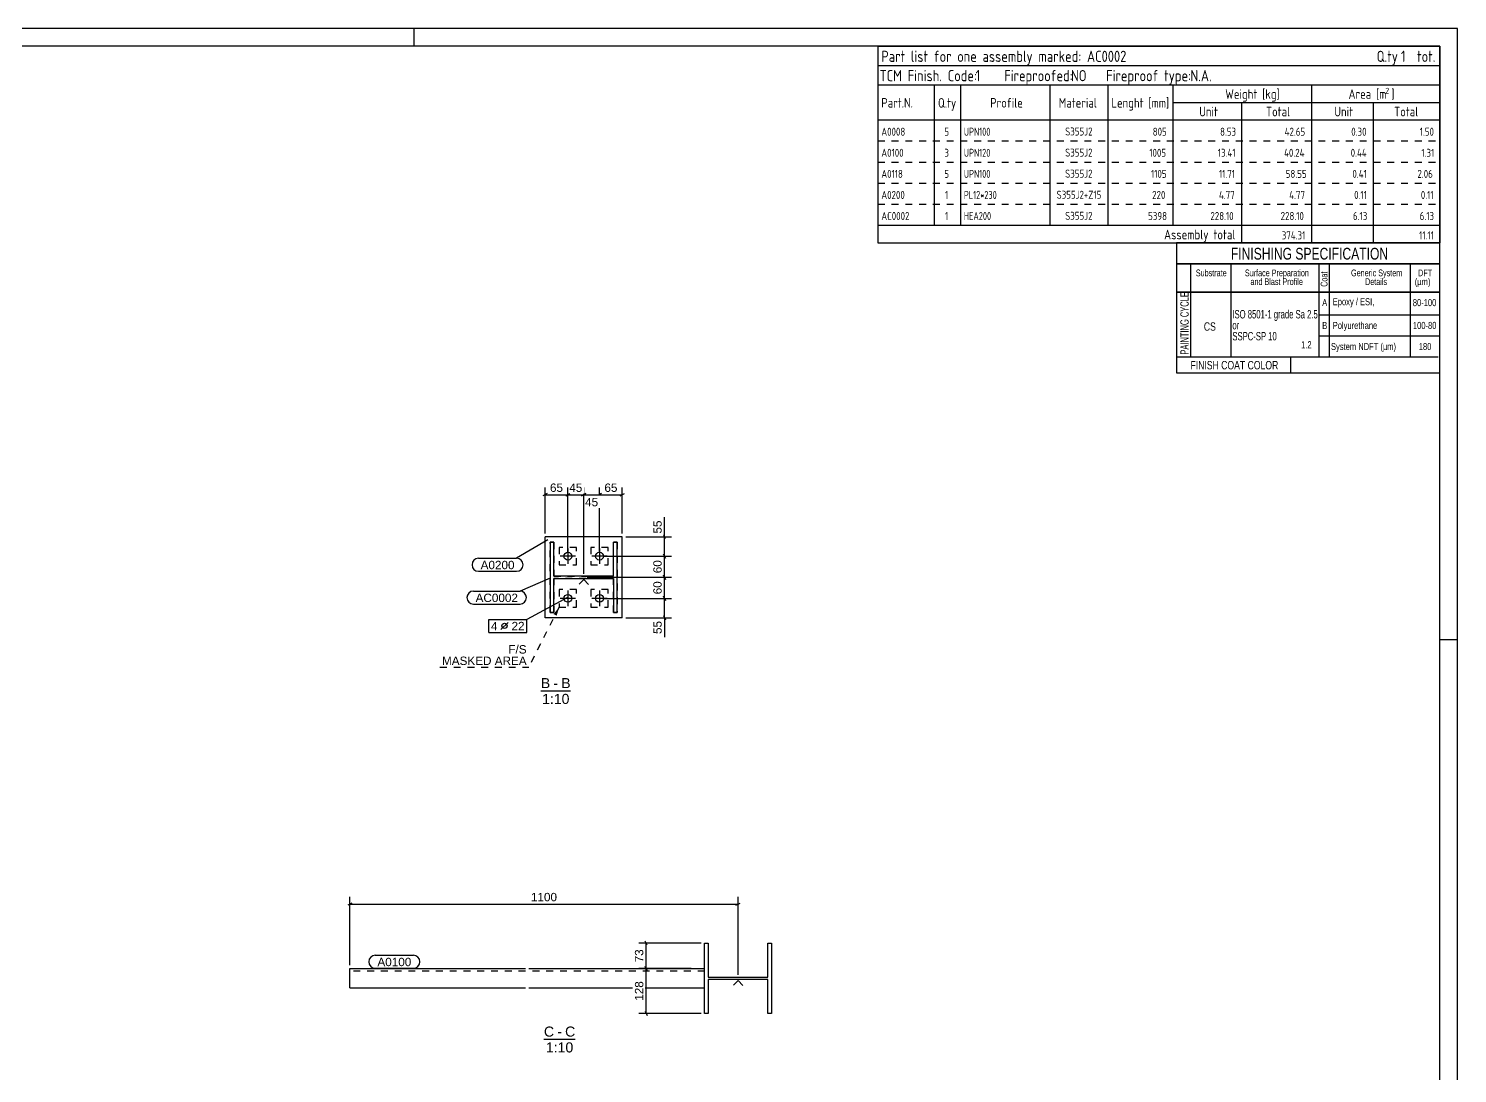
# Model space of a CAD drawing. Header units: millimetres. Extents: x -278 to 563, y -75 to 519.
# Drawn here: x 156.6 to 563.3, y 222.1 to 519.5 of the extents above; entities that cross this region are included whole.
import ezdxf

# ---------------------------------------------------------------- set-up
doc = ezdxf.new("R2010")
doc.units = ezdxf.units.MM
doc.linetypes.add('DXK_LINE_DOT2', pattern=[3.9198, 1.9599, -1.9599])
doc.styles.add('Arial', font='ARIAL.TTF', dxfattribs={"height": 0.2})
doc.styles.add('Arial Narrow', font='ARIALN.TTF', dxfattribs={"height": 0.2})
doc.styles.add('GOST type A', font='', dxfattribs={"height": 0.2})
doc.styles.add('GOST type A Bold', font='', dxfattribs={"height": 0.2})
doc.styles.get('GOST type A').set_extended_font_data('GOST type A')
doc.styles.get('GOST type A Bold').set_extended_font_data('GOST type A', bold=True)

# ---------------------------------------------------------------- blocks, each defined once
blk = doc.blocks.new('Unknown-43703786-1768')
at = {"color": 5, "linetype": 'Continuous'}
for p, q in [((563.35, 519.48), (-277.65, 519.48)), ((563.35, -74.52), (563.35, 519.48)), ((558.35, 514.48), (-272.65, 514.48)), ((558.35, -69.52), (558.35, 514.48))]:
    blk.add_line(p, q, dxfattribs=at)
at = {"color": 7, "linetype": 'Continuous'}
for p, q in [((266.35, 514.48), (266.35, 519.48)), ((563.35, 345.48), (558.35, 345.48))]:
    blk.add_line(p, q, dxfattribs=at)
blk = doc.blocks.new('Unknown-43703786-12 - 7461')
at = {"color": 6, "linetype": 'Continuous'}
blk.add_line((303.3, 231.81), (312.21, 231.81), dxfattribs=at)
at = {"color": 0, "linetype": 'Continuous'}
blk.add_wipeout([(306.19, 232.56), (306.19, 235.56), (303.3, 235.56), (303.3, 232.56)], dxfattribs=at)
blk.add_wipeout([(308.42, 232.56), (308.42, 235.56), (307.09, 235.56), (307.09, 232.56)], dxfattribs=at)
blk.add_wipeout([(312.21, 232.56), (312.21, 235.56), (309.32, 235.56), (309.32, 232.56)], dxfattribs=at)
at = {"color": 6, "linetype": 'Continuous', "style": 'Arial'}
blk.add_text('-', height=2.87, dxfattribs=at).set_placement((307.09, 232.56))
at = {"color": 0, "linetype": 'Continuous'}
blk.add_wipeout([(311.64, 228.06), (311.64, 231.06), (303.86, 231.06), (303.86, 228.06)], dxfattribs=at)
at = {"color": 6, "linetype": 'Continuous', "style": 'Arial'}
for s, height, p in [('C', 2.87, (303.3, 232.56)), ('C', 2.87, (309.32, 232.56)), ('1:10', 2.865, (303.86, 228.06))]:
    blk.add_text(s, height=height, dxfattribs=at).set_placement(p)
blk = doc.blocks.new('Unknown-43703786-14 - 5635')
at = {"color": 6, "linetype": 'Continuous'}
blk.add_line((302.42, 330.99), (310.89, 330.99), dxfattribs=at)
at = {"color": 0, "linetype": 'Continuous'}
blk.add_wipeout([(305.09, 331.74), (305.09, 334.74), (302.42, 334.74), (302.42, 331.74)], dxfattribs=at)
blk.add_wipeout([(307.32, 331.74), (307.32, 334.74), (305.99, 334.74), (305.99, 331.74)], dxfattribs=at)
blk.add_wipeout([(310.89, 331.74), (310.89, 334.74), (308.22, 334.74), (308.22, 331.74)], dxfattribs=at)
at = {"color": 6, "linetype": 'Continuous', "style": 'Arial'}
blk.add_text('-', height=2.87, dxfattribs=at).set_placement((305.99, 331.74))
at = {"color": 0, "linetype": 'Continuous'}
blk.add_wipeout([(310.55, 327.24), (310.55, 330.24), (302.77, 330.24), (302.77, 327.24)], dxfattribs=at)
at = {"color": 6, "linetype": 'Continuous', "style": 'Arial'}
for s, height, p in [('B', 2.87, (302.42, 331.74)), ('B', 2.87, (308.22, 331.74)), ('1:10', 2.865, (302.77, 327.24))]:
    blk.add_text(s, height=height, dxfattribs=at).set_placement(p)
blk = doc.blocks.new('Part-43703786-7462 - 7461')
at = {"color": 2, "linetype": 'Continuous'}
for p, q in [((248.05, 246.41), (248.05, 251.91)), ((248.05, 251.91), (298.05, 251.91)), ((299.05, 251.91), (349.05, 251.91)), ((248.05, 246.41), (298.05, 246.41)), ((299.05, 246.41), (349.05, 246.41))]:
    blk.add_line(p, q, dxfattribs=at)
at = {"color": 7, "linetype": 'DXK_LINE_DOT2'}
for p, q in [((298.05, 251.21), (248.05, 251.21)), ((349.05, 251.21), (299.05, 251.21)), ((349.05, 246.41), (349.05, 251.91))]:
    blk.add_line(p, q, dxfattribs=at)
blk = doc.blocks.new('Part-43703786-7476 - 7461')
at = {"color": 2, "linetype": 'Continuous'}
for p, q in [((349.05, 239.16), (349.05, 259.16)), ((349.05, 259.16), (350.05, 259.16)), ((350.05, 259.16), (350.05, 249.49)), ((367.05, 249.49), (367.05, 259.16)), ((367.05, 259.16), (368.05, 259.16)), ((368.05, 259.16), (368.05, 239.16)), ((350.05, 249.49), (367.05, 249.49)), ((367.05, 248.84), (350.05, 248.84)), ((350.05, 248.84), (350.05, 239.16)), ((358.55, 248.54), (357.25, 247.24)), ((358.55, 248.54), (359.95, 247.14)), ((367.05, 239.16), (367.05, 248.84)), ((350.05, 239.16), (349.05, 239.16)), ((368.05, 239.16), (367.05, 239.16))]:
    blk.add_line(p, q, dxfattribs=at)
blk = doc.blocks.new('Surfacing-43703786-5656 - 5635')
at = {"color": 246, "linetype": 'DXK_LINE_DOT2'}
for p, q in [((321.62, 359.8), (316.62, 359.8)), ((316.62, 359.8), (316.62, 354.8)), ((321.62, 354.8), (321.62, 359.8)), ((316.62, 354.8), (321.62, 354.8))]:
    blk.add_line(p, q, dxfattribs=at)
blk = doc.blocks.new('Part-43703786-5649 - 5635')
at = {"color": 2, "linetype": 'Continuous'}
for p, q in [((325.62, 374.8), (303.62, 374.8)), ((303.62, 351.8), (303.62, 374.8)), ((325.62, 351.8), (325.62, 374.8)), ((325.62, 351.8), (303.62, 351.8))]:
    blk.add_line(p, q, dxfattribs=at)
blk = doc.blocks.new('Part-43703786-5650 - 5635')
at = {"color": 7, "linetype": 'DXK_LINE_DOT2'}
for p, q in [((305.12, 353.3), (305.12, 373.3)), ((305.12, 373.3), (306.12, 373.3)), ((306.12, 373.3), (306.12, 363.63)), ((323.12, 363.63), (323.12, 373.3)), ((323.12, 373.3), (324.12, 373.3)), ((324.12, 373.3), (324.12, 353.3)), ((306.12, 363.63), (323.12, 363.63)), ((323.12, 362.98), (306.12, 362.98)), ((306.12, 362.98), (306.12, 353.3)), ((323.12, 353.3), (323.12, 362.98)), ((306.12, 353.3), (305.12, 353.3)), ((324.12, 353.3), (323.12, 353.3))]:
    blk.add_line(p, q, dxfattribs=at)
at = {"color": 2, "linetype": 'Continuous'}
for p, q in [((306.12, 373.3), (305.12, 373.3)), ((305.12, 373.3), (305.12, 353.3)), ((306.12, 363.63), (306.12, 373.3)), ((323.12, 363.63), (323.12, 373.3)), ((324.12, 373.3), (323.12, 373.3)), ((324.12, 353.3), (324.12, 373.3)), ((323.12, 363.63), (306.12, 363.63)), ((306.12, 353.3), (306.12, 362.98)), ((306.12, 362.98), (323.12, 362.98)), ((314.62, 362.68), (313.32, 361.38)), ((314.62, 362.68), (316.02, 361.28)), ((323.12, 362.98), (323.12, 353.3)), ((305.12, 353.3), (306.12, 353.3)), ((323.12, 353.3), (324.12, 353.3))]:
    blk.add_line(p, q, dxfattribs=at)
blk = doc.blocks.new('Bolt-43703786-5651 - 5635')
at = {"color": 3, "linetype": 'Continuous'}
for p, q in [((310.12, 371.5), (310.12, 367.1)), ((319.12, 371.5), (319.12, 367.1)), ((312.32, 369.3), (307.92, 369.3)), ((321.32, 369.3), (316.92, 369.3)), ((310.12, 359.5), (310.12, 355.1)), ((319.12, 359.5), (319.12, 355.1)), ((312.32, 357.3), (307.92, 357.3)), ((321.32, 357.3), (316.92, 357.3))]:
    blk.add_line(p, q, dxfattribs=at)
for centre in [(310.12, 369.3), (319.12, 369.3), (310.12, 357.3), (319.12, 357.3)]:
    blk.add_circle(centre, 1.1, dxfattribs=at)
blk = doc.blocks.new('Surfacing-43703786-5653 - 5635')
at = {"color": 246, "linetype": 'DXK_LINE_DOT2'}
for p, q in [((312.62, 371.8), (307.62, 371.8)), ((307.62, 371.8), (307.62, 366.8)), ((312.62, 366.8), (312.62, 371.8)), ((307.62, 366.8), (312.62, 366.8))]:
    blk.add_line(p, q, dxfattribs=at)
blk = doc.blocks.new('Surfacing-43703786-5654 - 5635')
at = {"color": 246, "linetype": 'DXK_LINE_DOT2'}
for p, q in [((312.62, 359.8), (307.62, 359.8)), ((307.62, 359.8), (307.62, 354.8)), ((312.62, 354.8), (312.62, 359.8)), ((307.62, 354.8), (312.62, 354.8))]:
    blk.add_line(p, q, dxfattribs=at)
blk = doc.blocks.new('Surfacing-43703786-5655 - 5635')
at = {"color": 246, "linetype": 'DXK_LINE_DOT2'}
for p, q in [((321.62, 371.8), (316.62, 371.8)), ((316.62, 371.8), (316.62, 366.8)), ((321.62, 366.8), (321.62, 371.8)), ((316.62, 366.8), (321.62, 366.8))]:
    blk.add_line(p, q, dxfattribs=at)
blk = doc.blocks.new('StraightDimension-43703786-8081 - 7461')
at = {"color": 7, "linetype": 'Continuous'}
for p, q in [((332.69, 251.31), (332.09, 252.51)), ((345.19, 251.91), (330.34, 251.91)), ((332.39, 239.16), (332.39, 251.91)), ((348.05, 239.16), (330.34, 239.16)), ((332.09, 239.76), (332.69, 238.56))]:
    blk.add_line(p, q, dxfattribs=at)
at = {"color": 0}
blk.add_wipeout([(332.09, 248.82), (328.59, 248.82), (328.59, 242.26), (332.09, 242.26)], dxfattribs=at)
at = {"color": 7, "style": 'Arial'}
blk.add_text('128', height=2.388, rotation=90.0002, dxfattribs=at).set_placement((331.59, 242.76))
blk = doc.blocks.new('StraightDimension-43703786-8080 - 7461')
at = {"color": 7, "linetype": 'Continuous'}
for p, q in [((348.05, 259.16), (330.34, 259.16)), ((332.69, 258.56), (332.09, 259.76)), ((332.39, 251.91), (332.39, 259.16)), ((332.09, 252.51), (332.69, 251.31)), ((345.19, 251.91), (330.34, 251.91))]:
    blk.add_line(p, q, dxfattribs=at)
at = {"color": 0}
blk.add_wipeout([(332.09, 257.89), (328.59, 257.89), (328.59, 253.19), (332.09, 253.19)], dxfattribs=at)
at = {"color": 7, "style": 'Arial'}
blk.add_text('73', height=2.388, rotation=90.0002, dxfattribs=at).set_placement((331.59, 253.69))
blk = doc.blocks.new('StraightDimension-43703786-8101 - 7461')
at = {"color": 7, "linetype": 'Continuous'}
for p, q in [((248.65, 270.58), (247.45, 269.98)), ((248.05, 252.91), (248.05, 272.33)), ((248.05, 270.28), (358.55, 270.28)), ((357.95, 269.98), (359.15, 270.58)), ((358.55, 250.16), (358.55, 272.33))]:
    blk.add_line(p, q, dxfattribs=at)
at = {"color": 0}
blk.add_wipeout([(307.51, 270.58), (307.51, 274.08), (299.1, 274.08), (299.1, 270.58)], dxfattribs=at)
at = {"color": 7, "style": 'Arial'}
blk.add_text('1100', height=2.388, dxfattribs=at).set_placement((299.6, 271.08))
blk = doc.blocks.new('StraightDimension-43703786-7929 - 5635')
at = {"color": 7, "linetype": 'Continuous'}
for p, q in [((326.62, 374.8), (339.62, 374.8)), ((337.92, 374.2), (337.32, 375.4)), ((337.62, 369.3), (337.62, 374.8)), ((320.12, 369.3), (339.62, 369.3)), ((337.32, 369.9), (337.92, 368.7))]:
    blk.add_line(p, q, dxfattribs=at)
at = {"color": 0}
blk.add_wipeout([(337.32, 379.95), (333.82, 379.95), (333.82, 375.24), (337.32, 375.24)], dxfattribs=at)
at = {"color": 7, "linetype": 'Continuous'}
blk.add_line((337.62, 374.8), (337.62, 380.39), dxfattribs=at)
blk.add_line((337.62, 374.8), (337.62, 380.39), dxfattribs=at)
at = {"color": 7, "style": 'Arial'}
blk.add_text('55', height=2.388, rotation=90.0002, dxfattribs=at).set_placement((336.82, 375.74))
blk = doc.blocks.new('StraightDimension-43703786-7931 - 5635')
at = {"color": 7, "linetype": 'Continuous'}
for p, q in [((315.62, 363.3), (339.62, 363.3)), ((337.92, 362.7), (337.32, 363.9)), ((337.62, 357.3), (337.62, 363.3)), ((320.12, 357.3), (339.62, 357.3)), ((337.32, 357.9), (337.92, 356.7))]:
    blk.add_line(p, q, dxfattribs=at)
at = {"color": 0}
blk.add_wipeout([(337.32, 362.66), (333.82, 362.66), (333.82, 357.95), (337.32, 357.95)], dxfattribs=at)
at = {"color": 7, "style": 'Arial'}
blk.add_text('60', height=2.388, rotation=90.0002, dxfattribs=at).set_placement((336.82, 358.45))
blk = doc.blocks.new('StraightDimension-43703786-7752 - 5635')
at = {"color": 7, "linetype": 'Continuous'}
for p, q in [((319.72, 387.1), (318.52, 386.5)), ((319.12, 370.3), (319.12, 388.85)), ((319.12, 386.8), (325.62, 386.8)), ((325.02, 386.5), (326.22, 387.1)), ((325.62, 375.8), (325.62, 388.85))]:
    blk.add_line(p, q, dxfattribs=at)
at = {"color": 0}
blk.add_wipeout([(324.73, 387.1), (324.73, 390.6), (320.02, 390.6), (320.02, 387.1)], dxfattribs=at)
at = {"color": 7, "style": 'Arial'}
blk.add_text('65', height=2.388, dxfattribs=at).set_placement((320.52, 387.6))
blk = doc.blocks.new('StraightDimension-43703786-7753 - 5635')
at = {"color": 7, "linetype": 'Continuous'}
for p, q in [((314.02, 386.5), (315.22, 387.1)), ((314.62, 364.3), (314.62, 388.8)), ((314.62, 386.8), (319.12, 386.8)), ((319.72, 387.1), (318.52, 386.5)), ((319.12, 370.3), (319.12, 388.8))]:
    blk.add_line(p, q, dxfattribs=at)
at = {"color": 0}
blk.add_wipeout([(319.23, 383), (319.23, 386.5), (314.52, 386.5), (314.52, 383)], dxfattribs=at)
at = {"color": 7, "style": 'Arial'}
blk.add_text('45', height=2.388, dxfattribs=at).set_placement((315.02, 383.5))
blk = doc.blocks.new('StraightDimension-43703786-7754 - 5635')
at = {"color": 7, "linetype": 'Continuous'}
for p, q in [((309.52, 386.5), (310.72, 387.1)), ((310.12, 370.3), (310.12, 388.85)), ((310.12, 386.8), (314.62, 386.8)), ((315.22, 387.1), (314.02, 386.5)), ((314.62, 364.3), (314.62, 388.85))]:
    blk.add_line(p, q, dxfattribs=at)
at = {"color": 0}
blk.add_wipeout([(314.73, 387.1), (314.73, 390.6), (310.02, 390.6), (310.02, 387.1)], dxfattribs=at)
at = {"color": 7, "style": 'Arial'}
blk.add_text('45', height=2.388, dxfattribs=at).set_placement((310.52, 387.6))
blk = doc.blocks.new('StraightDimension-43703786-7755 - 5635')
at = {"color": 7, "linetype": 'Continuous'}
for p, q in [((304.22, 387.1), (303.02, 386.5)), ((303.62, 375.8), (303.62, 388.85)), ((303.62, 386.8), (310.12, 386.8)), ((309.52, 386.5), (310.72, 387.1)), ((310.12, 370.3), (310.12, 388.85))]:
    blk.add_line(p, q, dxfattribs=at)
at = {"color": 0}
blk.add_wipeout([(309.23, 387.1), (309.23, 390.6), (304.52, 390.6), (304.52, 387.1)], dxfattribs=at)
at = {"color": 7, "style": 'Arial'}
blk.add_text('65', height=2.388, dxfattribs=at).set_placement((305.02, 387.6))
blk = doc.blocks.new('StraightDimension-43703786-7930 - 5635')
at = {"color": 7, "linetype": 'Continuous'}
for p, q in [((320.12, 369.3), (339.62, 369.3)), ((337.92, 368.7), (337.32, 369.9)), ((337.62, 363.3), (337.62, 369.3)), ((315.62, 363.3), (339.62, 363.3)), ((337.32, 363.9), (337.92, 362.7))]:
    blk.add_line(p, q, dxfattribs=at)
at = {"color": 0}
blk.add_wipeout([(337.32, 368.66), (333.82, 368.66), (333.82, 363.95), (337.32, 363.95)], dxfattribs=at)
at = {"color": 7, "style": 'Arial'}
blk.add_text('60', height=2.388, rotation=90.0002, dxfattribs=at).set_placement((336.82, 364.45))
blk = doc.blocks.new('StraightDimension-43703786-7932 - 5635')
at = {"color": 7, "linetype": 'Continuous'}
for p, q in [((320.12, 357.3), (339.62, 357.3)), ((337.92, 356.7), (337.32, 357.9)), ((337.62, 351.8), (337.62, 357.3)), ((326.62, 351.8), (339.62, 351.8)), ((337.32, 352.4), (337.92, 351.2))]:
    blk.add_line(p, q, dxfattribs=at)
at = {"color": 0}
blk.add_wipeout([(337.32, 351.37), (333.82, 351.37), (333.82, 346.66), (337.32, 346.66)], dxfattribs=at)
at = {"color": 7, "linetype": 'Continuous'}
blk.add_line((337.62, 351.8), (337.62, 346.22), dxfattribs=at)
blk.add_line((337.62, 351.8), (337.62, 346.22), dxfattribs=at)
at = {"color": 7, "style": 'Arial'}
blk.add_text('55', height=2.388, rotation=90.0002, dxfattribs=at).set_placement((336.82, 347.16))
blk = doc.blocks.new('0_TCM_4503_AIVD_AD_PART_LIST-43703786-45672')
at = {"color": 174, "linetype": 'Continuous'}
for p, q in [((398.35, 514.48), (398.35, 493.48)), ((398.35, 493.48), (398.35, 487.48)), ((398.35, 487.48), (398.35, 481.48)), ((398.35, 481.48), (398.35, 475.48)), ((398.35, 475.48), (398.35, 469.48)), ((398.35, 469.48), (398.35, 463.48)), ((398.35, 463.48), (398.35, 458.48)), ((398.35, 458.48), (558.35, 458.48))]:
    blk.add_line(p, q, dxfattribs=at)
at = {"color": 7, "linetype": 'Continuous'}
for p, q in [((398.35, 514.48), (558.35, 514.48)), ((558.35, 514.48), (558.35, 493.48)), ((398.35, 508.98), (558.35, 508.98)), ((398.35, 503.48), (558.35, 503.48)), ((414.35, 503.48), (414.35, 493.48)), ((421.85, 503.48), (421.85, 493.48)), ((447.35, 503.48), (447.35, 493.48)), ((463.85, 503.48), (463.85, 493.48)), ((482.35, 503.48), (482.35, 493.48)), ((521.85, 503.48), (521.85, 493.48)), ((482.35, 498.48), (558.35, 498.48)), ((501.85, 498.48), (501.85, 493.48)), ((539.35, 498.48), (539.35, 493.48)), ((414.35, 493.48), (414.35, 487.48)), ((421.85, 493.48), (421.85, 487.48)), ((447.35, 493.48), (447.35, 487.48)), ((463.85, 493.48), (463.85, 487.48)), ((482.35, 493.48), (482.35, 487.48)), ((501.85, 493.48), (501.85, 487.48)), ((521.85, 493.48), (521.85, 487.48)), ((539.35, 493.48), (539.35, 487.48)), ((558.35, 493.48), (558.35, 487.48)), ((414.35, 487.48), (414.35, 481.48)), ((421.85, 487.48), (421.85, 481.48)), ((447.35, 487.48), (447.35, 481.48)), ((463.85, 487.48), (463.85, 481.48)), ((482.35, 487.48), (482.35, 481.48)), ((501.85, 487.48), (501.85, 481.48)), ((521.85, 487.48), (521.85, 481.48)), ((539.35, 487.48), (539.35, 481.48)), ((558.35, 487.48), (558.35, 481.48)), ((414.35, 481.48), (414.35, 475.48)), ((421.85, 481.48), (421.85, 475.48)), ((447.35, 481.48), (447.35, 475.48)), ((463.85, 481.48), (463.85, 475.48)), ((482.35, 481.48), (482.35, 475.48)), ((501.85, 481.48), (501.85, 475.48)), ((521.85, 481.48), (521.85, 475.48)), ((539.35, 481.48), (539.35, 475.48)), ((558.35, 481.48), (558.35, 475.48)), ((414.35, 475.48), (414.35, 469.48)), ((421.85, 475.48), (421.85, 469.48)), ((447.35, 475.48), (447.35, 469.48)), ((463.85, 475.48), (463.85, 469.48)), ((482.35, 475.48), (482.35, 469.48)), ((501.85, 475.48), (501.85, 469.48)), ((521.85, 475.48), (521.85, 469.48)), ((539.35, 475.48), (539.35, 469.48)), ((558.35, 475.48), (558.35, 469.48)), ((414.35, 469.48), (414.35, 463.48)), ((421.85, 469.48), (421.85, 463.48)), ((447.35, 469.48), (447.35, 463.48)), ((463.85, 469.48), (463.85, 463.48)), ((482.35, 469.48), (482.35, 463.48)), ((501.85, 469.48), (501.85, 463.48)), ((521.85, 469.48), (521.85, 463.48)), ((539.35, 469.48), (539.35, 463.48)), ((558.35, 469.48), (558.35, 463.48)), ((501.85, 463.48), (501.85, 458.48)), ((521.85, 463.48), (521.85, 458.48)), ((539.35, 463.48), (539.35, 458.48)), ((558.35, 463.48), (558.35, 458.48))]:
    blk.add_line(p, q, dxfattribs=at)
at = {"color": 4, "linetype": 'Continuous'}
for p, q in [((398.35, 493.48), (558.35, 493.48)), ((398.35, 463.48), (558.35, 463.48))]:
    blk.add_line(p, q, dxfattribs=at)
at = {"color": 7, "linetype": 'DXK_LINE_DOT2'}
for p, q in [((398.35, 487.48), (558.35, 487.48)), ((398.35, 481.48), (558.35, 481.48)), ((398.35, 475.48), (558.35, 475.48)), ((398.35, 469.48), (558.35, 469.48)), ((398.35, 463.48), (558.35, 463.48))]:
    blk.add_line(p, q, dxfattribs=at)
at = {"color": 7, "linetype": 'Continuous'}
for s, height, style, p in [('Part list for one assembly marked: AC0002', 3.1901, 'GOST type A', (399.35, 509.98)), ('Q.ty', 3.19, 'GOST type A', (540.35, 509.98)), ('tot.', 3.19, 'GOST type A', (551.85, 509.98)), ('TCM Finish. Code:', 3.1901, 'GOST type A', (398.85, 504.48)), ('1', 3.19, 'GOST type A Bold', (426.2, 504.48)), ('Fireproofed:', 3.1901, 'GOST type A', (434.35, 504.48)), ('NO', 3.19, 'GOST type A Bold', (453.35, 504.48)), ('Fireproof type:', 3.1901, 'GOST type A', (463.35, 504.48)), ('N.A.', 3.19, 'GOST type A Bold', (487.35, 504.48)), ('Weight [kg]', 2.7344, 'GOST type A', (497.25, 499.48)), ('Area [m ]', 2.734, 'GOST type A', (532.35, 499.48)), ('2', 1.64, 'GOST type A', (542.82, 500.98)), ('Part.N.', 2.734, 'GOST type A', (399.35, 496.98)), ('Q.ty', 2.734, 'GOST type A', (415.48, 496.95)), ('Profile', 2.734, 'GOST type A', (430.35, 496.98)), ('Material', 2.734, 'GOST type A', (449.85, 496.98)), ('Lenght [mm]', 2.7344, 'GOST type A', (464.85, 496.98)), ('Unit', 2.734, 'GOST type A', (489.85, 494.48)), ('Total', 2.734, 'GOST type A', (508.85, 494.48)), ('Unit', 2.734, 'GOST type A', (528.31, 494.48)), ('Total', 2.734, 'GOST type A', (545.33, 494.48)), ('A0008', 2.279, 'GOST type A', (399.35, 488.98)), ('5', 2.28, 'GOST type A', (417.3, 488.98)), ('S355J2', 2.279, 'GOST type A', (451.68, 489.04)), ('805', 2.279, 'GOST type A', (476.61, 488.98)), ('8.53', 2.279, 'GOST type A', (495.78, 488.98)), ('42.65', 2.279, 'GOST type A', (514.16, 488.98)), ('0.30', 2.279, 'GOST type A', (533.12, 488.98)), ('40.24', 2.279, 'GOST type A', (514, 482.98)), ('58.55', 2.279, 'GOST type A', (514.47, 476.98)), ('4.77', 2.279, 'GOST type A', (515.46, 470.98)), ('228.10', 2.279, 'GOST type A', (513.02, 464.98)), ('Assembly total', 2.7344, 'GOST type A', (479.85, 459.48)), ('11.11', 2.279, 'GOST type A', (552.44, 459.48))]:
    blk.add_text(s, height=height, dxfattribs=dict(at, style=style)).set_placement(p)
at = {"color": 7, "style": 'GOST type A'}
blk.add_text('1', height=3.19, dxfattribs=at).set_placement((547.28, 509.98))
at = {"color": 7, "linetype": 'Continuous', "style": 'GOST type A', "width": 0.9}
blk.add_text('UPN100', height=2.279, dxfattribs=at).set_placement((422.85, 488.98))
at = {"color": 7, "linetype": 'DXK_LINE_DOT2', "style": 'GOST type A'}
for s, height, p in [('1.50', 2.279, (552.61, 488.98)), ('A0100', 2.279, (399.35, 482.98)), ('3', 2.28, (417.3, 482.98)), ('S355J2', 2.279, (451.68, 483.04)), ('1005', 2.279, (475.63, 482.98)), ('13.41', 2.279, (495.13, 482.98)), ('0.44', 2.279, (532.96, 482.98)), ('1.31', 2.279, (553.09, 482.98)), ('A0118', 2.279, (399.35, 476.98)), ('5', 2.28, (417.3, 476.98)), ('S355J2', 2.279, (451.68, 477.04)), ('1105', 2.279, (476.11, 476.98)), ('11.71', 2.279, (495.46, 476.98)), ('0.41', 2.279, (533.45, 476.98)), ('2.06', 2.279, (551.96, 476.98)), ('A0200', 2.279, (399.35, 470.98)), ('1', 2.28, (417.47, 470.98)), ('S355J2+Z15', 2.279, (449.24, 471.04)), ('220', 2.279, (476.45, 470.98)), ('4.77', 2.279, (495.46, 470.98)), ('0.11', 2.279, (533.94, 470.98)), ('0.11', 2.279, (552.93, 470.98)), ('AC0002', 2.279, (399.35, 464.98)), ('1', 2.28, (417.47, 464.98)), ('S355J2', 2.279, (451.68, 465.04)), ('5398', 2.279, (475.3, 464.98)), ('228.10', 2.279, (493.02, 464.98)), ('6.13', 2.279, (533.61, 464.98)), ('6.13', 2.279, (552.61, 464.98)), ('374.31', 2.279, (513.34, 459.48))]:
    blk.add_text(s, height=height, dxfattribs=at).set_placement(p)
at = {"color": 7, "linetype": 'DXK_LINE_DOT2', "style": 'GOST type A', "width": 0.9}
for s, p in [('UPN120', (422.85, 482.98)), ('UPN100', (422.85, 476.98)), ('PL12*230', (422.85, 470.98)), ('HEA200', (422.85, 464.98))]:
    blk.add_text(s, height=2.279, dxfattribs=at).set_placement(p)
blk = doc.blocks.new('0_TCM_4503_AIVD_AD_PAINTING_SYSTEM-43703786-45673')
at = {"color": 7, "linetype": 'Continuous'}
for p, q in [((558.35, 458.48), (483.35, 458.48)), ((483.35, 458.48), (483.35, 452.48)), ((558.35, 452.48), (558.35, 458.48)), ((483.35, 452.48), (558.35, 452.48)), ((558.35, 452.48), (483.35, 452.48)), ((483.35, 452.48), (483.35, 444.48)), ((487.35, 452.48), (487.35, 444.48)), ((498.85, 452.48), (498.85, 444.48)), ((523.85, 452.48), (523.85, 444.48)), ((526.85, 452.48), (526.85, 444.48)), ((549.85, 452.48), (549.85, 444.48)), ((558.35, 444.48), (558.35, 452.48)), ((483.35, 444.48), (558.35, 444.48)), ((558.35, 444.48), (483.35, 444.48)), ((483.35, 444.48), (483.35, 421.48)), ((487.35, 444.48), (487.35, 425.98)), ((498.85, 444.48), (498.85, 425.98)), ((523.85, 444.48), (523.85, 425.98)), ((526.85, 444.48), (526.85, 425.98)), ((549.85, 444.48), (549.85, 425.98)), ((558.35, 421.48), (558.35, 444.48)), ((523.85, 437.98), (558.35, 437.98)), ((523.85, 431.98), (558.35, 431.98)), ((557.85, 425.98), (483.35, 425.98)), ((515.85, 425.98), (515.85, 421.48)), ((483.35, 421.48), (558.35, 421.48))]:
    blk.add_line(p, q, dxfattribs=at)
at = {"color": 7, "style": 'Arial Narrow', "width": 0.9}
blk.add_text('FINISHING SPECIFICATION', height=3.3405, dxfattribs=at).set_placement((498.85, 453.73))
at = {"color": 7, "linetype": 'Continuous', "style": 'Arial Narrow'}
for s, height, width, p in [('Substrate', 1.909, 0.9, (488.88, 448.98)), ('Surface Preparation', 1.9089, 0.9, (502.85, 448.98)), ('and Blast Profile', 1.9089, 0.9, (504.44, 446.48)), ('Generic System', 1.9089, 0.9, (533.06, 448.98)), ('Details', 1.909, 0.9, (537.05, 446.48)), ('DFT', 1.909, 0.9, (552.14, 448.98)), ('ISO 8501-1 grade Sa 2.5^M', 2.3861, 0.8, (499.28, 436.98)), ('A', 2, 0.9, (524.85, 440.48)), ('Epoxy / ESI,', 2.0043, 0.9, (527.85, 440.73)), ('80-100', 2.004, 0.9, (550.65, 440.48)), ('CS', 2.386, 0.9, (491.16, 433.48)), ('or ^M', 2.386, 0.8, (499.28, 433.85)), ('B', 2, 0.9, (524.85, 433.98)), ('Polyurethane', 2.0043, 0.9, (527.85, 433.98)), ('100-80', 2.004, 0.9, (550.68, 433.98)), ('SSPC-SP 10', 2.386, 0.8, (499.28, 430.73)), ('1.2', 2.004, 0.9, (518.85, 428.48)), ('System NDFT (µm)', 2.0043, 0.9, (527.35, 427.98)), ('180', 2.004, 0.9, (552.35, 427.98)), ('FINISH COAT COLOR', 2.3861, 0.9, (487.35, 422.48))]:
    blk.add_text(s, height=height, dxfattribs=dict(at, width=width)).set_placement(p)
for s, height, width, p in [('Coat', 1.909, 0.9, (526.35, 445.98)), ('PAINTING CYCLE', 2.3861, 0.75, (486.85, 426.68))]:
    blk.add_text(s, height=height, rotation=90, dxfattribs=dict(at, width=width)).set_placement(p)
blk.add_text('(µm)', height=1.909, dxfattribs=at).set_placement((551.19, 446.48))
blk = doc.blocks.new('Mark-43703786-8066 - 7461')
at = {"color": 0}
blk.add_wipeout([(265.54, 252.61), (265.54, 255.11), (255.9, 255.11), (255.9, 252.61)], dxfattribs=at)
blk.add_wipeout([(265.54, 252.61), (265.54, 255.11), (255.9, 255.11), (255.9, 252.61)], dxfattribs=at)
at = {"color": 3, "linetype": 'Continuous'}
for p, q in [((255.3, 255.71), (266.14, 255.71)), ((255.3, 252.01), (266.14, 252.01))]:
    blk.add_line(p, q, dxfattribs=at)
for centre, start, end in [((255.3, 253.86), 90, 270), ((266.14, 253.86), 270, 90)]:
    blk.add_arc(centre, 1.85, start, end, dxfattribs=at)
at = {"color": 3, "style": 'Arial'}
blk.add_text('A0100', height=2.388, dxfattribs=at).set_placement((255.9, 252.61))
blk = doc.blocks.new('Mark-43703786-6005 - 5635')
at = {"color": 0}
blk.add_wipeout([(290.08, 348.22), (290.08, 350.72), (288.23, 350.72), (288.23, 348.22)], dxfattribs=at)
blk.add_wipeout([(290.08, 348.22), (290.08, 350.72), (288.23, 350.72), (288.23, 348.22)], dxfattribs=at)
at = {"color": 3, "linetype": 'Continuous'}
blk.add_line((287.63, 347.62), (287.63, 351.32), dxfattribs=at)
at = {"color": 0}
blk.add_wipeout([(293.33, 348.22), (293.33, 350.72), (290.83, 350.72), (290.83, 348.22)], dxfattribs=at)
at = {"color": 3, "style": 'Arial'}
blk.add_text('4', height=2.39, dxfattribs=at).set_placement((288.23, 348.22))
at = {"color": 0}
blk.add_wipeout([(297.79, 348.22), (297.79, 350.72), (294.08, 350.72), (294.08, 348.22)], dxfattribs=at)
blk.add_wipeout([(297.79, 348.22), (297.79, 350.72), (294.08, 350.72), (294.08, 348.22)], dxfattribs=at)
at = {"color": 3, "linetype": 'Continuous'}
for p, q in [((310.23, 357.64), (298.39, 351.32)), ((287.63, 351.32), (298.39, 351.32)), ((291.08, 348.47), (293.08, 350.47)), ((298.39, 347.62), (298.39, 351.32)), ((287.63, 347.62), (298.39, 347.62))]:
    blk.add_line(p, q, dxfattribs=at)
blk.add_circle((292.08, 349.47), 0.75, dxfattribs=at)
at = {"color": 3, "style": 'Arial'}
blk.add_text('22', height=2.388, dxfattribs=at).set_placement((294.08, 348.22))
blk = doc.blocks.new('Mark-43703786-7138 - 5635')
at = {"linetype": 'Continuous'}
blk.add_hatch(color=7, dxfattribs=at).paths.add_polyline_path([(306.04, 352.8), (307.62, 354.8), (306.94, 352.35)])
at = {"color": 0}
blk.add_wipeout([(298.36, 341.59), (298.36, 344.09), (293.17, 344.09), (293.17, 341.59)], dxfattribs=at)
blk.add_wipeout([(298.36, 341.59), (298.36, 344.09), (293.17, 344.09), (293.17, 341.59)], dxfattribs=at)
blk.add_wipeout([(298.36, 338.34), (298.36, 340.84), (274.29, 340.84), (274.29, 338.34)], dxfattribs=at)
blk.add_wipeout([(298.36, 338.34), (298.36, 340.84), (274.29, 340.84), (274.29, 338.34)], dxfattribs=at)
at = {"color": 7, "linetype": 'DXK_LINE_DOT2'}
for p in [(307.62, 354.8), (273.69, 337.74)]:
    blk.add_line(p, (298.96, 337.74), dxfattribs=at)
at = {"color": 7, "style": 'Arial'}
for s, height, p in [('F/', 2.388, (293.17, 341.59)), ('S', 2.39, (296.14, 341.59)), ('MASKED AREA', 2.3877, (274.29, 338.34))]:
    blk.add_text(s, height=height, dxfattribs=at).set_placement(p)
blk = doc.blocks.new('Mark-43703786-8054 - 5635')
at = {"color": 0}
blk.add_wipeout([(294.92, 365.6), (294.92, 368.1), (285.28, 368.1), (285.28, 365.6)], dxfattribs=at)
blk.add_wipeout([(294.92, 365.6), (294.92, 368.1), (285.28, 368.1), (285.28, 365.6)], dxfattribs=at)
at = {"color": 3, "linetype": 'Continuous'}
for p, q in [((304.4, 374), (295.52, 368.7)), ((284.68, 368.7), (295.52, 368.7)), ((284.68, 365), (295.52, 365))]:
    blk.add_line(p, q, dxfattribs=at)
for centre, start, end in [((284.68, 366.85), 90, 270), ((295.52, 366.85), 270, 90)]:
    blk.add_arc(centre, 1.85, start, end, dxfattribs=at)
at = {"color": 3, "style": 'Arial'}
blk.add_text('A0200', height=2.388, dxfattribs=at).set_placement((285.28, 365.6))
blk = doc.blocks.new('Mark-43703786-8060 - 5635')
at = {"color": 0}
blk.add_wipeout([(295.89, 356.25), (295.89, 358.75), (283.85, 358.75), (283.85, 356.25)], dxfattribs=at)
blk.add_wipeout([(295.89, 356.25), (295.89, 358.75), (283.85, 358.75), (283.85, 356.25)], dxfattribs=at)
at = {"color": 3, "linetype": 'Continuous'}
for p, q in [((305.12, 363.06), (296.49, 359.35)), ((283.25, 359.35), (296.49, 359.35)), ((283.25, 355.65), (296.49, 355.65))]:
    blk.add_line(p, q, dxfattribs=at)
for centre, start, end in [((283.25, 357.5), 90, 270), ((296.49, 357.5), 270, 90)]:
    blk.add_arc(centre, 1.85, start, end, dxfattribs=at)
at = {"color": 3, "style": 'Arial'}
blk.add_text('AC0002', height=2.388, dxfattribs=at).set_placement((283.85, 356.25))

msp = doc.modelspace()

# ---------------------------------------------------------------- block references
for name in ['Unknown-43703786-1768', '0_TCM_4503_AIVD_AD_PART_LIST-43703786-45672', '0_TCM_4503_AIVD_AD_PAINTING_SYSTEM-43703786-45673', 'Part-43703786-5649 - 5635', 'Part-43703786-5650 - 5635', 'Surfacing-43703786-5653 - 5635', 'Bolt-43703786-5651 - 5635', 'Surfacing-43703786-5655 - 5635', 'Surfacing-43703786-5654 - 5635', 'Surfacing-43703786-5656 - 5635', 'Part-43703786-7476 - 7461', 'Part-43703786-7462 - 7461']:
    msp.add_blockref(name, (0, 0))

# ---------------------------------------------------------------- next in the draw order: block references
for name in ['StraightDimension-43703786-7929 - 5635', 'StraightDimension-43703786-7931 - 5635', 'Mark-43703786-6005 - 5635', 'Unknown-43703786-14 - 5635', 'StraightDimension-43703786-8081 - 7461', 'Unknown-43703786-12 - 7461']:
    msp.add_blockref(name, (0, 0))

# ---------------------------------------------------------------- next in the draw order: block references
for name in ['StraightDimension-43703786-7752 - 5635', 'Mark-43703786-7138 - 5635', 'StraightDimension-43703786-7932 - 5635', 'StraightDimension-43703786-8080 - 7461']:
    msp.add_blockref(name, (0, 0))

# ---------------------------------------------------------------- next in the draw order: block references
for name in ['StraightDimension-43703786-7753 - 5635', 'StraightDimension-43703786-8101 - 7461']:
    msp.add_blockref(name, (0, 0))

# ---------------------------------------------------------------- next in the draw order: block references
for name in ['StraightDimension-43703786-7754 - 5635', 'Mark-43703786-8066 - 7461']:
    msp.add_blockref(name, (0, 0))

# ---------------------------------------------------------------- next in the draw order: block references
for name in ['StraightDimension-43703786-7755 - 5635', 'StraightDimension-43703786-7930 - 5635']:
    msp.add_blockref(name, (0, 0))

# ---------------------------------------------------------------- next in the draw order: block references
msp.add_blockref('Mark-43703786-8054 - 5635', (0, 0))

# ---------------------------------------------------------------- next in the draw order: block references
msp.add_blockref('Mark-43703786-8060 - 5635', (0, 0))

doc.saveas('drawing.dxf')
